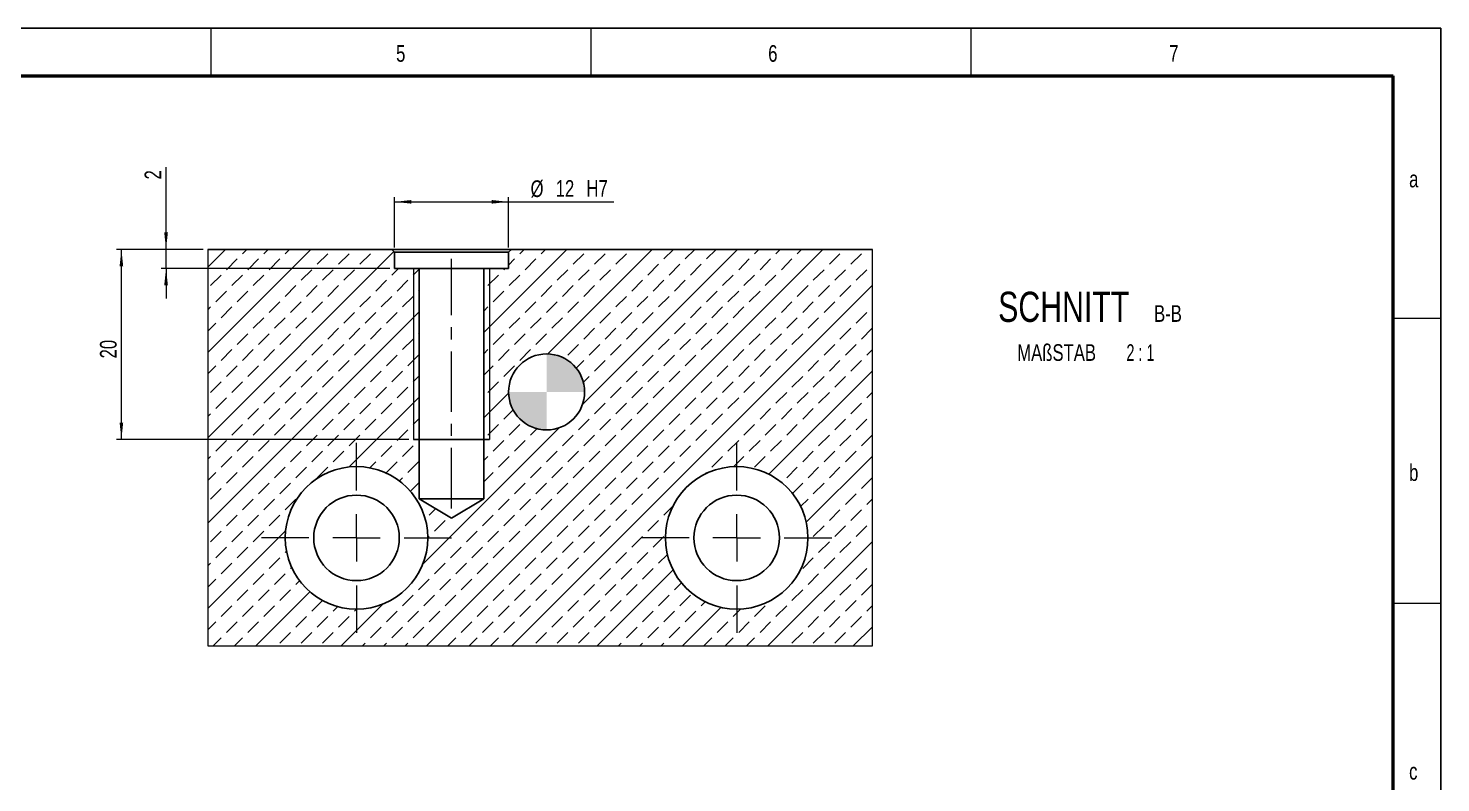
# Model space of a CAD drawing. Header units: millimetres. Extents: x 0 to 594, y 0 to 421.
# Drawn here: x 296.7 to 594, y 261.7 to 420.5 of the extents above; entities that cross this region are included whole.
import ezdxf

# ---------------------------------------------------------------- set-up
doc = ezdxf.new("R2010")
doc.units = ezdxf.units.MM
doc.linetypes.add('CENTERX2', pattern=[20.32, 12.7, -2.54, 2.54, -2.54])
doc.styles.add('SLDTEXTSTYLE1', font='TXT', dxfattribs={"width": 0.75})
doc.styles.add('SLDTEXTSTYLE6', font='TXT', dxfattribs={"width": 0.65})
doc.dimstyles.new('SLDDIMSTYLE10', dxfattribs={"dimtxt": 3.5, "dimasz": 3.556, "dimexe": 0, "dimexo": 0.0625, "dimgap": 0.875, "dimtad": 1, "dimlfac": 0.5, "dimrnd": 1e-09, "dimzin": 12, "dimdsep": 46, "dimtxsty": 'SLDTEXTSTYLE1', "dimsah": 1, "dimcen": 0.09, "dimadec": 0, "dimazin": 3, "dimtfac": 1, "dimtdec": 3, "dimtofl": 0, "dimtmove": 0, "dimatfit": 3, "dimfxl": 1, "dimfrac": 2, "dimtolj": 1, "dimarcsym": 0})
doc.dimstyles.new('SLDDIMSTYLE11', dxfattribs={"dimtxt": 3.5, "dimasz": 3.556, "dimexe": 0, "dimexo": 0.0625, "dimgap": 0.875, "dimtad": 1, "dimlfac": 0.5, "dimrnd": 1e-09, "dimzin": 12, "dimdsep": 46, "dimtxsty": 'SLDTEXTSTYLE1', "dimsah": 1, "dimcen": 0.09, "dimadec": 0, "dimazin": 3, "dimtfac": 1, "dimtdec": 3, "dimtmove": 0, "dimatfit": 0, "dimfxl": 1, "dimfrac": 2, "dimtolj": 1, "dimtzin": 12, "dimarcsym": 0})
doc.dimstyles.new('SLDDIMSTYLE12', dxfattribs={"dimtxt": 3.5, "dimasz": 3.556, "dimexe": 0, "dimexo": 0.0625, "dimgap": 0.875, "dimtad": 1, "dimlfac": 0.5, "dimrnd": 1e-09, "dimzin": 12, "dimdsep": 46, "dimtxsty": 'SLDTEXTSTYLE1', "dimsah": 1, "dimcen": 0.09, "dimadec": 0, "dimazin": 3, "dimtfac": 1, "dimtdec": 3, "dimtofl": 0, "dimtmove": 0, "dimatfit": 3, "dimfxl": 1, "dimfrac": 2, "dimtolj": 1, "dimtzin": 12, "dimarcsym": 0})

# ---------------------------------------------------------------- blocks, each defined once
blk = doc.blocks.new('SW_HATCH_0')
at = {"color": 0, "linetype": 'Continuous', "lineweight": 18}
for p, q in [((0, 0), (-3.73, -3.73)), ((17.96, 0), (-3.73, -21.69)), ((3.58, -0.91), (4.49, 0)), ((8.07, -0.91), (8.98, 0)), ((12.56, -0.91), (13.47, 0)), ((125.72, 0), (42.29, -83.43)), ((71.84, 0), (54.37, -17.48)), ((61.95, -0.91), (62.86, 0)), ((66.44, -0.91), (67.35, 0)), ((89.8, 0), (67.8, -22)), ((107.76, 0), (75.11, -32.65)), ((92.26, -2.03), (94.29, 0)), ((96.75, -2.03), (98.78, 0)), ((101.24, -2.03), (103.27, 0)), ((111.34, -0.91), (112.25, 0)), ((115.83, -0.91), (116.74, 0)), ((120.32, -0.91), (121.23, 0)), ((35.44, -0.48), (-3.73, -39.66)), ((0.21, -4.28), (2.46, -2.03)), ((4.7, -4.28), (6.95, -2.03)), ((9.19, -4.28), (11.44, -2.03)), ((19.3, -3.15), (21.54, -0.91)), ((23.79, -3.15), (26.03, -0.91)), ((28.28, -3.15), (30.52, -0.91)), ((59.57, -3.3), (60.83, -2.03)), ((63.08, -4.28), (65.32, -2.03)), ((73.18, -3.15), (75.42, -0.91)), ((77.67, -3.15), (79.91, -0.91)), ((82.16, -3.15), (84.4, -0.91)), ((107.98, -4.28), (110.22, -2.03)), ((112.47, -4.28), (114.71, -2.03)), ((116.96, -4.28), (119.2, -2.03)), ((127.06, -3.15), (129.3, -0.91)), ((131.55, -3.15), (133.8, -0.91)), ((-3.15, -7.64), (-0.91, -5.4)), ((1.34, -7.64), (3.58, -5.4)), ((5.83, -7.64), (8.07, -5.4)), ((15.93, -6.52), (18.17, -4.28)), ((20.42, -6.52), (22.66, -4.28)), ((24.91, -6.52), (27.15, -4.28)), ((35.01, -5.4), (36.41, -4)), ((39.5, -5.4), (40.77, -4.14)), ((54.37, -4.01), (54.37, -4)), ((55.22, -7.64), (57.46, -5.4)), ((58.59, -4.28), (58.86, -4)), ((59.71, -7.64), (61.95, -5.4)), ((69.81, -6.52), (72.06, -4.28)), ((74.3, -6.52), (76.55, -4.28)), ((78.79, -6.52), (81.04, -4.28)), ((88.89, -5.4), (91.14, -3.15)), ((93.38, -5.4), (95.63, -3.15)), ((97.87, -5.4), (100.12, -3.15)), ((104.61, -7.64), (106.85, -5.4)), ((109.1, -7.64), (111.34, -5.4)), ((113.59, -7.64), (115.83, -5.4)), ((123.69, -6.52), (125.94, -4.28)), ((128.18, -6.52), (130.43, -4.28)), ((132.67, -6.52), (134.92, -4.28)), ((136.04, -3.15), (136.11, -3.08)), ((-2.03, -11.01), (0.21, -8.77)), ((2.46, -11.01), (4.7, -8.77)), ((12.56, -9.89), (14.81, -7.64)), ((17.05, -9.89), (19.3, -7.64)), ((21.54, -9.89), (23.79, -7.64)), ((31.64, -8.77), (33.89, -6.52)), ((36.13, -8.77), (38.38, -6.52)), ((40.62, -8.77), (40.77, -8.63)), ((56.34, -11.01), (58.59, -8.77)), ((136.11, -7.57), (60.25, -83.43)), ((66.44, -9.89), (68.69, -7.64)), ((70.93, -9.89), (73.18, -7.64)), ((75.42, -9.89), (77.67, -7.64)), ((85.53, -8.77), (87.77, -6.52)), ((90.02, -8.77), (92.26, -6.52)), ((94.51, -8.77), (96.75, -6.52)), ((101.24, -11.01), (103.49, -8.77)), ((105.73, -11.01), (107.98, -8.77)), ((110.22, -11.01), (112.47, -8.77)), ((120.32, -9.89), (122.57, -7.64)), ((124.81, -9.89), (127.06, -7.64)), ((129.3, -9.89), (131.55, -7.64)), ((9.19, -13.26), (11.44, -11.01)), ((13.68, -13.26), (15.93, -11.01)), ((18.17, -13.26), (20.42, -11.01)), ((28.28, -12.13), (30.52, -9.89)), ((32.77, -12.13), (35.01, -9.89)), ((37.26, -12.13), (39.5, -9.89)), ((63.08, -13.26), (65.32, -11.01)), ((67.57, -13.26), (69.81, -11.01)), ((72.06, -13.26), (74.3, -11.01)), ((82.16, -12.13), (84.4, -9.89)), ((86.65, -12.13), (88.89, -9.89)), ((91.14, -12.13), (93.38, -9.89)), ((116.96, -13.26), (119.2, -11.01)), ((121.45, -13.26), (123.69, -11.01)), ((125.94, -13.26), (128.18, -11.01)), ((-3.73, -12.71), (-3.15, -12.13)), ((40.77, -13.12), (-3.73, -57.62)), ((-0.91, -14.38), (1.34, -12.13)), ((5.83, -16.62), (8.07, -14.38)), ((10.32, -16.62), (12.56, -14.38)), ((14.81, -16.62), (17.05, -14.38)), ((24.91, -15.5), (27.15, -13.26)), ((29.4, -15.5), (31.64, -13.26)), ((33.89, -15.5), (36.13, -13.26)), ((54.37, -12.99), (55.22, -12.13)), ((59.71, -16.62), (61.95, -14.38)), ((64.2, -16.62), (66.44, -14.38)), ((68.69, -16.62), (70.93, -14.38)), ((78.79, -15.5), (81.04, -13.26)), ((83.28, -15.5), (85.53, -13.26)), ((87.77, -15.5), (90.02, -13.26)), ((97.87, -14.38), (100.12, -12.13)), ((102.36, -14.38), (104.61, -12.13)), ((106.85, -14.38), (109.1, -12.13)), ((113.59, -16.62), (115.83, -14.38)), ((118.08, -16.62), (120.32, -14.38)), ((122.57, -16.62), (124.81, -14.38)), ((132.67, -15.5), (134.92, -13.26)), ((136.04, -12.13), (136.11, -12.06)), ((-3.73, -17.2), (-2.03, -15.5)), ((2.46, -19.99), (4.7, -17.75)), ((6.95, -19.99), (9.19, -17.75)), ((11.44, -19.99), (13.68, -17.75)), ((21.54, -18.87), (23.79, -16.62)), ((26.03, -18.87), (28.28, -16.62)), ((30.52, -18.87), (32.77, -16.62)), ((40.62, -17.75), (40.77, -17.61)), ((56.34, -19.99), (58.59, -17.75)), ((60.83, -19.99), (63.08, -17.75)), ((65.32, -19.99), (67.57, -17.75)), ((75.42, -18.87), (77.67, -16.62)), ((79.91, -18.87), (82.16, -16.62)), ((84.4, -18.87), (86.65, -16.62)), ((94.51, -17.75), (96.75, -15.5)), ((99, -17.75), (101.24, -15.5)), ((103.49, -17.75), (105.73, -15.5)), ((110.22, -19.99), (112.47, -17.75)), ((114.71, -19.99), (116.96, -17.75)), ((119.2, -19.99), (121.45, -17.75)), ((129.3, -18.87), (131.55, -16.62)), ((133.8, -18.87), (136.04, -16.62)), ((18.17, -22.24), (20.42, -19.99)), ((22.66, -22.24), (24.91, -19.99)), ((27.15, -22.24), (29.4, -19.99)), ((37.26, -21.11), (39.5, -18.87)), ((72.06, -22.24), (74.3, -19.99)), ((76.55, -22.24), (78.79, -19.99)), ((81.04, -22.24), (83.28, -19.99)), ((91.14, -21.11), (93.38, -18.87)), ((95.63, -21.11), (97.87, -18.87)), ((100.12, -21.11), (102.36, -18.87)), ((125.94, -22.24), (128.18, -19.99)), ((130.43, -22.24), (132.67, -19.99)), ((-0.91, -23.36), (1.34, -21.11)), ((3.58, -23.36), (5.83, -21.11)), ((8.07, -23.36), (10.32, -21.11)), ((14.81, -25.6), (17.05, -23.36)), ((19.3, -25.6), (21.54, -23.36)), ((23.79, -25.6), (26.03, -23.36)), ((33.89, -24.48), (36.13, -22.24)), ((38.38, -24.48), (40.62, -22.24)), ((54.37, -21.97), (55.22, -21.11)), ((57.46, -23.36), (59.71, -21.11)), ((61.95, -23.36), (64.2, -21.11)), ((73.8, -24.98), (75.42, -23.36)), ((77.67, -25.6), (79.91, -23.36)), ((87.77, -24.48), (90.02, -22.24)), ((92.26, -24.48), (94.51, -22.24)), ((96.75, -24.48), (99, -22.24)), ((106.85, -23.36), (109.1, -21.11)), ((111.34, -23.36), (113.59, -21.11)), ((115.83, -23.36), (118.08, -21.11)), ((122.57, -25.6), (124.81, -23.36)), ((127.06, -25.6), (129.3, -23.36)), ((131.55, -25.6), (133.8, -23.36)), ((134.92, -22.24), (136.11, -21.04)), ((-3.73, -26.18), (-2.03, -24.48)), ((0.21, -26.73), (2.46, -24.48)), ((4.7, -26.73), (6.95, -24.48)), ((11.44, -28.97), (13.68, -26.73)), ((15.93, -28.97), (18.17, -26.73)), ((20.42, -28.97), (22.66, -26.73)), ((30.52, -27.85), (32.77, -25.6)), ((35.01, -27.85), (37.26, -25.6)), ((39.5, -27.85), (40.77, -26.59)), ((54.37, -26.46), (56.34, -24.48)), ((58.59, -26.73), (60.83, -24.48)), ((75.3, -27.97), (76.55, -26.73)), ((84.4, -27.85), (86.65, -25.6)), ((88.89, -27.85), (91.14, -25.6)), ((93.38, -27.85), (95.63, -25.6)), ((103.49, -26.73), (105.73, -24.48)), ((107.98, -26.73), (110.22, -24.48)), ((112.47, -26.73), (114.71, -24.48)), ((136.11, -25.53), (114.32, -47.32)), ((119.2, -28.97), (121.45, -26.73)), ((123.69, -28.97), (125.94, -26.73)), ((128.18, -28.97), (130.43, -26.73)), ((-3.15, -30.09), (-0.91, -27.85)), ((1.34, -30.09), (3.58, -27.85)), ((27.15, -31.22), (29.4, -28.97)), ((31.64, -31.22), (33.89, -28.97)), ((36.13, -31.22), (38.38, -28.97)), ((55.22, -30.09), (57.46, -27.85)), ((81.04, -31.22), (83.28, -28.97)), ((85.53, -31.22), (87.77, -28.97)), ((90.02, -31.22), (92.26, -28.97)), ((100.12, -30.09), (102.36, -27.85)), ((104.61, -30.09), (106.85, -27.85)), ((109.1, -30.09), (111.34, -27.85)), ((-2.03, -33.46), (0.21, -31.22)), ((8.07, -32.34), (10.32, -30.09)), ((12.56, -32.34), (14.81, -30.09)), ((17.05, -32.34), (19.3, -30.09)), ((23.79, -34.58), (26.03, -32.34)), ((40.77, -31.08), (26.05, -45.8)), ((28.28, -34.58), (30.52, -32.34)), ((32.77, -34.58), (35.01, -32.34)), ((59.57, -30.23), (54.37, -35.44)), ((77.67, -34.58), (79.91, -32.34)), ((82.16, -34.58), (84.4, -32.34)), ((86.65, -34.58), (88.89, -32.34)), ((96.75, -33.46), (99, -31.22)), ((101.24, -33.46), (103.49, -31.22)), ((105.73, -33.46), (107.98, -31.22)), ((115.83, -32.34), (118.08, -30.09)), ((120.32, -32.34), (122.57, -30.09)), ((124.81, -32.34), (127.06, -30.09)), ((131.55, -34.58), (133.8, -32.34)), ((134.92, -31.22), (136.11, -30.02)), ((-3.73, -35.17), (-3.15, -34.58)), ((4.7, -35.71), (6.95, -33.46)), ((9.19, -35.71), (11.44, -33.46)), ((13.68, -35.71), (15.93, -33.46)), ((39.5, -36.83), (40.77, -35.57)), ((58.59, -35.71), (60.51, -33.78)), ((93.38, -36.83), (95.63, -34.58)), ((97.87, -36.83), (100.12, -34.58)), ((102.36, -36.83), (104.61, -34.58)), ((112.47, -35.71), (114.71, -33.46)), ((116.96, -35.71), (119.2, -33.46)), ((121.45, -35.71), (123.69, -33.46)), ((136.04, -34.58), (136.11, -34.51)), ((1.34, -39.07), (3.58, -36.83)), ((5.83, -39.07), (8.07, -36.83)), ((10.32, -39.07), (12.56, -36.83)), ((20.42, -37.95), (22.66, -35.71)), ((24.91, -37.95), (27.15, -35.71)), ((29.4, -37.95), (31.64, -35.71)), ((36.13, -40.2), (38.38, -37.95)), ((70.21, -37.55), (41.51, -66.26)), ((55.22, -39.07), (57.46, -36.83)), ((59.71, -39.07), (61.95, -36.83)), ((64.2, -39.07), (65.53, -37.74)), ((74.3, -37.95), (76.55, -35.71)), ((78.79, -37.95), (81.04, -35.71)), ((83.28, -37.95), (85.53, -35.71)), ((90.02, -40.2), (92.26, -37.95)), ((94.51, -40.2), (96.75, -37.95)), ((99, -40.2), (101.24, -37.95)), ((109.1, -39.07), (111.34, -36.83)), ((113.59, -39.07), (115.83, -36.83)), ((118.08, -39.07), (120.32, -36.83)), ((128.18, -37.95), (130.43, -35.71)), ((132.67, -37.95), (134.92, -35.71)), ((-2.03, -42.44), (0.21, -40.2)), ((2.46, -42.44), (4.7, -40.2)), ((6.95, -42.44), (9.19, -40.2)), ((17.05, -41.32), (19.3, -39.07)), ((21.54, -41.32), (23.79, -39.07)), ((26.03, -41.32), (28.28, -39.07)), ((32.77, -43.57), (35.01, -41.32)), ((37.26, -43.57), (39.5, -41.32)), ((40.62, -40.2), (40.77, -40.06)), ((56.34, -42.44), (58.59, -40.2)), ((60.83, -42.44), (63.08, -40.2)), ((70.93, -41.32), (73.18, -39.07)), ((75.42, -41.32), (77.67, -39.07)), ((79.91, -41.32), (82.16, -39.07)), ((86.65, -43.57), (88.89, -41.32)), ((91.14, -43.57), (93.38, -41.32)), ((95.63, -43.57), (97.87, -41.32)), ((105.73, -42.44), (107.98, -40.2)), ((110.22, -42.44), (112.47, -40.2)), ((114.71, -42.44), (116.96, -40.2)), ((124.81, -41.32), (127.06, -39.07)), ((129.3, -41.32), (131.55, -39.07)), ((133.8, -41.32), (136.04, -39.07)), ((-3.73, -44.15), (-3.15, -43.57)), ((-0.91, -45.81), (1.34, -43.57)), ((3.58, -45.81), (5.83, -43.57)), ((13.68, -44.69), (15.93, -42.44)), ((18.17, -44.69), (20.42, -42.44)), ((22.66, -44.69), (24.91, -42.44)), ((54.37, -44.42), (55.22, -43.57)), ((57.46, -45.81), (59.71, -43.57)), ((67.57, -44.69), (69.81, -42.44)), ((72.06, -44.69), (74.3, -42.44)), ((76.55, -44.69), (78.79, -42.44)), ((102.36, -45.81), (104.61, -43.57)), ((106.93, -45.73), (109.1, -43.57)), ((111.34, -45.81), (113.59, -43.57)), ((121.45, -44.69), (123.69, -42.44)), ((136.11, -43.49), (122.2, -57.41)), ((125.94, -44.69), (128.18, -42.44)), ((130.43, -44.69), (132.67, -42.44)), ((-3.73, -48.64), (-2.03, -46.93)), ((0.21, -49.18), (2.46, -46.93)), ((10.32, -48.06), (12.56, -45.81)), ((14.81, -48.06), (17.05, -45.81)), ((19.3, -48.06), (21.54, -45.81)), ((30.35, -45.98), (31.64, -44.69)), ((33.89, -46.93), (36.13, -44.69)), ((38.38, -46.93), (40.62, -44.69)), ((54.37, -48.91), (56.34, -46.93)), ((64.2, -48.06), (66.44, -45.81)), ((68.69, -48.06), (70.93, -45.81)), ((73.18, -48.06), (75.42, -45.81)), ((83.28, -46.93), (85.53, -44.69)), ((87.77, -46.93), (90.02, -44.69)), ((92.26, -46.93), (94.51, -44.69)), ((100.89, -47.29), (101.24, -46.93)), ((118.08, -48.06), (120.32, -45.81)), ((122.57, -48.06), (124.81, -45.81)), ((127.06, -48.06), (129.3, -45.81)), ((-3.15, -52.55), (-0.91, -50.3)), ((6.95, -51.42), (9.19, -49.18)), ((11.44, -51.42), (13.68, -49.18)), ((36.58, -48.73), (37.26, -48.06)), ((40.77, -49.04), (38.9, -50.9)), ((60.83, -51.42), (63.08, -49.18)), ((65.32, -51.42), (67.57, -49.18)), ((69.81, -51.42), (72.06, -49.18)), ((79.91, -50.3), (82.16, -48.06)), ((84.4, -50.3), (86.65, -48.06)), ((88.89, -50.3), (91.14, -48.06)), ((119.28, -51.35), (121.45, -49.18)), ((123.69, -51.42), (125.94, -49.18)), ((133.8, -50.3), (136.04, -48.06)), ((3.58, -54.79), (5.83, -52.55)), ((8.07, -54.79), (10.32, -52.55)), ((12.56, -54.79), (14.81, -52.55)), ((57.46, -54.79), (59.71, -52.55)), ((61.95, -54.79), (64.2, -52.55)), ((66.44, -54.79), (68.69, -52.55)), ((76.55, -53.67), (78.79, -51.42)), ((81.04, -53.67), (83.28, -51.42)), ((85.53, -53.67), (87.77, -51.42)), ((121.02, -54.09), (122.57, -52.55)), ((130.43, -53.67), (132.67, -51.42)), ((134.92, -53.67), (136.11, -52.47)), ((0.21, -58.16), (2.46, -55.91)), ((4.7, -58.16), (6.95, -55.91)), ((9.19, -58.16), (11.44, -55.91)), ((42.87, -55.91), (44.21, -54.57)), ((54.1, -58.16), (56.34, -55.91)), ((58.59, -58.16), (60.83, -55.91)), ((63.08, -58.16), (65.32, -55.91)), ((73.18, -57.04), (75.42, -54.79)), ((77.67, -57.04), (79.91, -54.79)), ((82.16, -57.04), (84.4, -54.79)), ((92.26, -55.91), (94.13, -54.04)), ((127.06, -57.04), (129.3, -54.79)), ((131.55, -57.04), (133.8, -54.79)), ((12.64, -59.2), (-3.73, -75.58)), ((-3.15, -61.53), (-0.91, -59.28)), ((1.34, -61.53), (3.58, -59.28)), ((5.83, -61.53), (8.07, -59.28)), ((43.99, -59.28), (46.24, -57.04)), ((50.73, -61.53), (52.97, -59.28)), ((55.22, -61.53), (57.46, -59.28)), ((59.71, -61.53), (61.95, -59.28)), ((69.81, -60.4), (72.06, -58.16)), ((74.3, -60.4), (76.55, -58.16)), ((78.79, -60.4), (81.04, -58.16)), ((88.89, -59.28), (91.14, -57.04)), ((123.69, -60.4), (125.94, -58.16)), ((128.18, -60.4), (130.43, -58.16)), ((132.67, -60.4), (134.92, -58.16)), ((136.04, -57.04), (136.11, -56.96)), ((42.57, -60.71), (42.87, -60.4)), ((66.44, -63.77), (68.69, -61.53)), ((70.93, -63.77), (73.18, -61.53)), ((75.42, -63.77), (77.67, -61.53)), ((85.53, -62.65), (87.77, -60.4)), ((90.02, -62.65), (92.26, -60.4)), ((136.11, -61.45), (114.13, -83.43)), ((122.54, -61.55), (122.57, -61.53)), ((124.81, -63.77), (127.06, -61.53)), ((129.3, -63.77), (131.55, -61.53)), ((-2.03, -64.89), (0.21, -62.65)), ((2.46, -64.89), (4.7, -62.65)), ((9.19, -67.14), (11.44, -64.89)), ((12.56, -63.77), (12.83, -63.51)), ((47.36, -64.89), (49.61, -62.65)), ((51.85, -64.89), (54.1, -62.65)), ((56.34, -64.89), (58.59, -62.65)), ((63.08, -67.14), (65.32, -64.89)), ((67.57, -67.14), (69.81, -64.89)), ((72.06, -67.14), (74.3, -64.89)), ((82.16, -66.02), (84.4, -63.77)), ((86.65, -66.02), (88.89, -63.77)), ((91.14, -66.02), (92.97, -64.18)), ((121.45, -67.14), (123.69, -64.89)), ((125.94, -67.14), (128.18, -64.89)), ((-3.73, -66.6), (-3.15, -66.02)), ((-0.91, -68.26), (1.34, -66.02)), ((5.83, -70.51), (8.07, -68.26)), ((10.32, -70.51), (12.56, -68.26)), ((13.68, -67.14), (13.91, -66.92)), ((43.99, -68.26), (46.24, -66.02)), ((48.48, -68.26), (50.73, -66.02)), ((52.97, -68.26), (55.22, -66.02)), ((59.71, -70.51), (61.95, -68.26)), ((64.2, -70.51), (66.44, -68.26)), ((68.69, -70.51), (70.93, -68.26)), ((94.17, -67.47), (78.21, -83.43)), ((78.79, -69.38), (81.04, -67.14)), ((83.28, -69.38), (85.53, -67.14)), ((87.77, -69.38), (90.02, -67.14)), ((122.57, -70.51), (124.81, -68.26)), ((132.67, -69.38), (134.92, -67.14)), ((136.04, -66.02), (136.11, -65.94)), ((-3.73, -71.09), (-2.03, -69.38)), ((14.81, -70.51), (15.58, -69.73)), ((40.62, -71.63), (42.87, -69.38)), ((45.11, -71.63), (47.36, -69.38)), ((49.61, -71.63), (51.85, -69.38)), ((75.42, -72.75), (77.67, -70.51)), ((79.91, -72.75), (82.16, -70.51)), ((84.4, -72.75), (86.65, -70.51)), ((94.51, -71.63), (95.94, -70.2)), ((129.3, -72.75), (131.55, -70.51)), ((133.8, -72.75), (136.04, -70.51)), ((2.46, -73.87), (4.7, -71.63)), ((17.75, -72.06), (6.37, -83.43)), ((6.95, -73.87), (9.19, -71.63)), ((11.44, -73.87), (13.68, -71.63)), ((18.17, -76.12), (20.4, -73.89)), ((37.26, -75), (39.5, -72.75)), ((41.75, -75), (43.99, -72.75)), ((46.24, -75), (48.48, -72.75)), ((56.34, -73.87), (58.59, -71.63)), ((60.83, -73.87), (63.08, -71.63)), ((65.32, -73.87), (67.57, -71.63)), ((72.06, -76.12), (74.3, -73.87)), ((76.55, -76.12), (78.79, -73.87)), ((81.04, -76.12), (83.28, -73.87)), ((91.14, -75), (93.38, -72.75)), ((95.63, -75), (97.87, -72.75)), ((100.12, -75), (100.94, -74.18)), ((119.2, -73.87), (121.45, -71.63)), ((125.94, -76.12), (128.18, -73.87)), ((130.43, -76.12), (132.67, -73.87)), ((-0.91, -77.24), (1.34, -75)), ((3.58, -77.24), (5.83, -75)), ((8.07, -77.24), (10.32, -75)), ((14.81, -79.49), (17.05, -77.24)), ((19.3, -79.49), (21.54, -77.24)), ((22.66, -76.12), (23.6, -75.18)), ((23.79, -79.49), (26.03, -77.24)), ((33.11, -74.66), (24.33, -83.43)), ((27.15, -76.12), (27.55, -75.72)), ((33.89, -78.36), (36.13, -76.12)), ((38.38, -78.36), (40.62, -76.12)), ((42.87, -78.36), (45.11, -76.12)), ((52.97, -77.24), (55.22, -75)), ((57.46, -77.24), (59.71, -75)), ((61.95, -77.24), (64.2, -75)), ((68.69, -79.49), (70.93, -77.24)), ((73.18, -79.49), (75.42, -77.24)), ((77.67, -79.49), (79.91, -77.24)), ((87.77, -78.36), (90.02, -76.12)), ((92.26, -78.36), (94.51, -76.12)), ((104.26, -75.35), (96.17, -83.43)), ((96.75, -78.36), (99, -76.12)), ((106.85, -77.24), (108.4, -75.69)), ((111.34, -77.24), (113.59, -75)), ((115.83, -77.24), (118.08, -75)), ((122.57, -79.49), (124.81, -77.24)), ((127.06, -79.49), (129.3, -77.24)), ((131.55, -79.49), (133.8, -77.24)), ((134.92, -76.12), (136.11, -74.92)), ((-3.73, -80.07), (-2.03, -78.36)), ((0.21, -80.61), (2.46, -78.36)), ((4.7, -80.61), (6.95, -78.36)), ((30.52, -81.73), (32.77, -79.49)), ((35.01, -81.73), (37.26, -79.49)), ((39.5, -81.73), (41.75, -79.49)), ((49.61, -80.61), (51.85, -78.36)), ((54.1, -80.61), (56.34, -78.36)), ((58.59, -80.61), (60.83, -78.36)), ((84.4, -81.73), (86.65, -79.49)), ((88.89, -81.73), (91.14, -79.49)), ((93.38, -81.73), (95.63, -79.49)), ((103.49, -80.61), (105.73, -78.36)), ((107.98, -80.61), (110.22, -78.36)), ((112.47, -80.61), (114.71, -78.36)), ((136.11, -79.41), (132.09, -83.43)), ((-2.61, -83.43), (-0.91, -81.73)), ((1.88, -83.43), (3.58, -81.73)), ((11.44, -82.85), (13.68, -80.61)), ((15.93, -82.85), (18.17, -80.61)), ((20.42, -82.85), (22.66, -80.61)), ((28.82, -83.43), (29.4, -82.85)), ((33.31, -83.43), (33.89, -82.85)), ((37.8, -83.43), (38.38, -82.85)), ((46.78, -83.43), (48.48, -81.73)), ((51.27, -83.43), (52.97, -81.73)), ((55.76, -83.43), (57.46, -81.73)), ((65.32, -82.85), (67.57, -80.61)), ((69.81, -82.85), (72.06, -80.61)), ((74.3, -82.85), (76.55, -80.61)), ((82.7, -83.43), (83.28, -82.85)), ((87.19, -83.43), (87.77, -82.85)), ((91.68, -83.43), (92.26, -82.85)), ((100.66, -83.43), (102.36, -81.73)), ((105.15, -83.43), (106.85, -81.73)), ((109.64, -83.43), (111.34, -81.73)), ((119.2, -82.85), (121.45, -80.61)), ((123.69, -82.85), (125.94, -80.61)), ((128.18, -82.85), (130.43, -80.61))]:
    blk.add_line(p, q, dxfattribs=at)
blk = doc.blocks.new('_D_32')
at = {"color": 7, "linetype": 'Continuous', "lineweight": 0}
for p, q in [((373.81, 374.37), (373.81, 384.97)), ((373.81, 383.97), (397.81, 383.97)), ((397.81, 374.37), (397.81, 384.97)), ((397.81, 383.97), (419.96, 383.97))]:
    blk.add_line(p, q, dxfattribs=at)
at = {"color": 7, "linetype": 'Continuous', "lineweight": 18}
for points in [[(373.81, 383.97), (377.37, 383.59), (377.37, 384.35)], [(397.81, 383.97), (394.26, 384.35), (394.26, 383.59)]]:
    blk.add_solid(points, dxfattribs=at)
at = {"color": 7, "linetype": 'Continuous', "lineweight": 18, "char_height": 3.5, "attachment_point": 1, "style": 'SLDTEXTSTYLE1'}
for s, insert in [('%%c', (402.44, 388.49)), ('12', (407.72, 388.54)), ('H7', (414.2, 388.54))]:
    blk.add_mtext(s, dxfattribs=dict(at, insert=insert))
blk = doc.blocks.new('_D_33')
at = {"color": 7, "linetype": 'Continuous', "lineweight": 0}
for p, q in [((325.73, 373.97), (325.73, 391.27)), ((333.51, 373.97), (324.73, 373.97)), ((325.73, 369.97), (325.73, 373.97)), ((372.81, 369.97), (324.73, 369.97)), ((325.73, 369.97), (325.73, 363.62))]:
    blk.add_line(p, q, dxfattribs=at)
at = {"color": 7, "linetype": 'Continuous', "lineweight": 18}
for points in [[(325.73, 373.97), (326.12, 377.53), (325.35, 377.53)], [(325.73, 369.97), (325.35, 366.42), (326.12, 366.42)]]:
    blk.add_solid(points, dxfattribs=at)
at = {"color": 7, "linetype": 'Continuous', "lineweight": 18, "insert": (321.22, 388.68), "char_height": 3.5, "attachment_point": 1, "rotation": 90, "style": 'SLDTEXTSTYLE1'}
blk.add_mtext('2', dxfattribs=at)
blk = doc.blocks.new('_D_34')
at = {"color": 7, "linetype": 'Continuous', "lineweight": 0}
for p, q in [((333.51, 373.97), (315.34, 373.97)), ((316.34, 333.97), (316.34, 373.97)), ((376.81, 333.97), (315.34, 333.97))]:
    blk.add_line(p, q, dxfattribs=at)
at = {"color": 7, "linetype": 'Continuous', "lineweight": 18}
for points in [[(316.34, 373.97), (315.96, 370.42), (316.72, 370.42)], [(316.34, 333.97), (316.72, 337.53), (315.96, 337.53)]]:
    blk.add_solid(points, dxfattribs=at)
at = {"color": 7, "linetype": 'Continuous', "lineweight": 18, "insert": (311.83, 351.02), "char_height": 3.5, "attachment_point": 1, "rotation": 90, "style": 'SLDTEXTSTYLE1'}
blk.add_mtext('20', dxfattribs=at)
blk = doc.blocks.new('SW_NOTE_0_7')
at = {"color": 0, "linetype": 'Continuous', "lineweight": 0, "attachment_point": 2}
for s, insert, char_height, style in [('SCHNITT', (16.07, 8.19), 6.35, 'SLDTEXTSTYLE1'), ('B-B', (38.01, 5.35), 3.5, 'SLDTEXTSTYLE1'), ('MAßSTAB', (14.58, -2.86), 3.5, 'SLDTEXTSTYLE1'), ('2 : 1', (32.22, -2.86), 3.5, 'SLDTEXTSTYLE6')]:
    blk.add_mtext(s, dxfattribs=dict(at, insert=insert, char_height=char_height, style=style))
blk = doc.blocks.new('SW_CENTERMARKSYMBOL_22')
at = {"color": 0, "linetype": 'Continuous', "lineweight": 18}
for p, q in [((0, 10), (0, 20)), ((0, 0), (0, 5)), ((-10, 0), (-20, 0)), ((0, 0), (-5, 0)), ((0, 0), (0, -5)), ((0, 0), (5, 0)), ((10, 0), (20, 0)), ((0, -10), (0, -20))]:
    blk.add_line(p, q, dxfattribs=at)
blk = doc.blocks.new('SW_CENTERMARKSYMBOL_23')
at = {"color": 0, "linetype": 'Continuous', "lineweight": 18}
for p, q in [((0, 10), (0, 20)), ((0, 0), (0, 5)), ((-10, 0), (-20, 0)), ((0, 0), (-5, 0)), ((0, 0), (0, -5)), ((0, 0), (5, 0)), ((10, 0), (20, 0)), ((0, -10), (0, -20))]:
    blk.add_line(p, q, dxfattribs=at)
blk = doc.blocks.new('SW_DOWELSYMBOL_7')
at = {"linetype": 'Continuous', "lineweight": 0}
h = blk.add_hatch(color=0, dxfattribs=at)
edge = h.paths.add_edge_path(flags=0)
edge.add_arc((0, 0), 8, 0, 90)
edge.add_line((0, 8), (0, 0))
edge.add_line((0, 0), (8, 0))
h = blk.add_hatch(color=0, dxfattribs=at)
edge = h.paths.add_edge_path(flags=0)
edge.add_arc((0, 0), 8, 180, 270)
edge.add_line((0, -8), (0, 0))
edge.add_line((0, 0), (-8, 0))
at = {"color": 0, "linetype": 'Continuous', "lineweight": 0}
blk.add_circle((0, 0), 8, dxfattribs=at)

msp = doc.modelspace()

# ---------------------------------------------------------------- linework, layer by layer
at = {"color": 7, "linetype": 'Continuous', "lineweight": 25}
for p, q in [((0.0001678, 420.5000794), (593.9620406, 420.5000794)), ((593.9620406, 0.0000794), (593.9620406, 420.5000794)), ((373.2133227, 373.9735711), (334.5133232, 373.9735711)), ((373.2133227, 373.9735711), (373.8133217, 373.3735758)), ((373.2133227, 373.9735711), (398.4133232, 373.9735711)), ((373.8133217, 369.9735779), (373.8133217, 373.3735758)), ((397.8133228, 373.3735758), (373.8133217, 373.3735758)), ((397.8133228, 373.3735758), (398.4133232, 373.9735711)), ((397.8133228, 373.3735758), (397.8133228, 369.9735779)), ((474.3590223, 373.9735711), (398.4133232, 373.9735711)), ((373.8133217, 369.9735779), (379.013324, 369.9735779)), ((379.013324, 321.4735764), (379.013324, 369.9735779)), ((379.013324, 369.9735779), (392.6133233, 369.9735779)), ((392.6133233, 369.9735779), (392.6133233, 321.4735764)), ((392.6133233, 369.9735779), (397.8133228, 369.9735779)), ((377.8133223, 333.9735794), (393.8133231, 333.9735794)), ((385.8133236, 317.3877227), (379.013324, 321.4735764)), ((392.6133233, 321.4735764), (379.013324, 321.4735764)), ((392.6133233, 321.4735764), (385.8133236, 317.3877227))]:
    msp.add_line(p, q, dxfattribs=at)
at = {"color": 7, "linetype": 'Continuous', "lineweight": 18}
for p, q in [((335.1819244, 420.5000794), (335.1819244, 410.5000794)), ((415.1437488, 420.5000794), (415.1437488, 410.5000794)), ((495.1055731, 420.5000794), (495.1055731, 410.5000794)), ((377.8133223, 369.9735779), (377.8133223, 333.9735794)), ((393.8133231, 369.9735779), (393.8133231, 333.9735794)), ((583.9620406, 359.5000794), (593.9620406, 359.5000794)), ((583.9620406, 299.5000794), (593.9620406, 299.5000794))]:
    msp.add_line(p, q, dxfattribs=at)
at = {"color": 7, "linetype": 'Continuous', "lineweight": 50}
for p in [(25.0001678, 410.5000794), (583.9620406, 10.0000794)]:
    msp.add_line(p, (583.9620406, 410.5000794), dxfattribs=at)
at = {"color": 7, "linetype": 'CENTERX2', "lineweight": 18}
msp.add_line((385.8133236, 319.4735724), (385.8133236, 371.9735819), dxfattribs=at)
at = {"color": 7, "linetype": 'Continuous', "lineweight": 18, "flags": 128}
msp.add_lwpolyline([(334.5133232, 373.9735711), (334.5133232, 370.239206), (334.5133232, 361.2589541), (334.5133232, 356.7688319), (334.5133232, 352.2786948), (334.5133232, 347.7885726), (334.5133232, 338.8083133), (334.5133232, 334.3181837), (334.5133232, 329.8280615), (334.5133232, 325.3379318), (334.5133232, 316.3576725), (334.5133232, 307.3774207), (334.5133232, 302.887291), (334.5133232, 298.3971577), (334.5133232, 293.9070355), (334.5133232, 290.5404124), (335.6368335, 290.5404124), (340.1269557, 290.5404124), (344.6170854, 290.5404124), (362.5775965, 290.5404124), (367.0677262, 290.5404124), (371.5578521, 290.5404124), (376.0479817, 290.5404124), (380.5381151, 290.5404124), (385.0282392, 290.5404124), (389.518367, 290.5404124), (394.0084966, 290.5404124), (398.4986272, 290.5404124), (416.4591365, 290.5404124), (420.9492624, 290.5404124), (425.4393911, 290.5404124), (429.9295189, 290.5404124), (434.4196467, 290.5404124), (438.9097745, 290.5404124), (443.3999041, 290.5404124), (447.8900338, 290.5404124), (452.3801597, 290.5404124), (470.3406709, 290.5404124), (474.3590223, 290.5404124), (474.3590223, 294.5587638), (474.3590223, 299.0488935), (474.3590223, 308.0291528), (474.3590223, 312.519275), (474.3590223, 317.0094046), (474.3590223, 321.4995343), (474.3590223, 330.4797861), (474.3590223, 339.4600454), (474.3590223, 343.9501751), (474.3590223, 348.4402973), (474.3590223, 352.9304269), (474.3590223, 361.9106862), (474.3590223, 366.4008084), (474.3590223, 370.890953), (474.3590223, 373.9735711)], dxfattribs=at)
at = {"color": 7, "linetype": 'Continuous', "lineweight": 25}
for centre, radius in [((405.8133225, 343.9735738), 8.0000014), ((365.8133241, 313.2556084), 14.9999989), ((445.8133259, 313.2556089), 14.9999989), ((365.8133207, 313.2556082), 8.9999986), ((445.8133227, 313.2556082), 8.9999986)]:
    msp.add_circle(centre, radius, dxfattribs=at)

# ---------------------------------------------------------------- block references
at = {"color": 7, "linetype": 'Continuous', "lineweight": 18}
msp.add_blockref('SW_HATCH_0', (338.2476883, 373.9735711), dxfattribs=at)
at = {"color": 7, "linetype": 'Continuous', "lineweight": 0}
for name, p in [('SW_NOTE_0_7', (498.5565086, 356.8674196)), ('SW_DOWELSYMBOL_7', (405.8133232, 343.9735758)), ('SW_CENTERMARKSYMBOL_23', (365.8133241, 313.2556084)), ('SW_CENTERMARKSYMBOL_22', (445.8133223, 313.2556084))]:
    msp.add_blockref(name, p, dxfattribs=at)

# ---------------------------------------------------------------- texts
at = {"color": 7, "linetype": 'Continuous', "lineweight": 0, "char_height": 3.5, "attachment_point": 1, "style": 'SLDTEXTSTYLE1'}
for s, insert in [('5', (374.1416541, 416.9445118)), ('6', (452.4393791, 416.9445118)), ('7', (536.8257936, 416.9445118)), ('a', (587.3021911, 390.5255785)), ('b', (587.3021911, 328.7396375)), ('c', (587.3021911, 265.882264))]:
    msp.add_mtext(s, dxfattribs=dict(at, insert=insert))

# ---------------------------------------------------------------- dimensions: what is measured, and where the dimension line sits
at = {"color": 7, "linetype": 'Continuous', "lineweight": 18}
for base, p1, dimstyle, picture, middle in [((325.7345292, 373.9735758), (373.8133232, 369.9735758), 'SLDDIMSTYLE11', '_D_33', (325.7345292, 389.9735758)), ((316.3420386, 373.9735758), (377.8133232, 333.9735758), 'SLDDIMSTYLE12', '_D_34', (316.3420386, 353.6017109))]:
    dim = msp.add_linear_dim(base=base, p1=p1, p2=(334.5133232, 373.9735758), angle=90, dimstyle=dimstyle, dxfattribs=at)
    dim.commit()
    dim.dimension.update_dxf_attribs({"geometry": picture, "text_midpoint": middle, "dimtype": 160})
dim = msp.add_linear_dim(base=(397.8133232, 383.9735711), p1=(373.8133232, 373.3735758), p2=(397.8133232, 373.3735758), text='%%c<>H7', dimstyle='SLDDIMSTYLE10', dxfattribs=at)
dim.commit()
dim.dimension.update_dxf_attribs({"geometry": '_D_32', "text_midpoint": (411.1963652, 383.9735711), "dimtype": 160})

doc.saveas('drawing.dxf')
